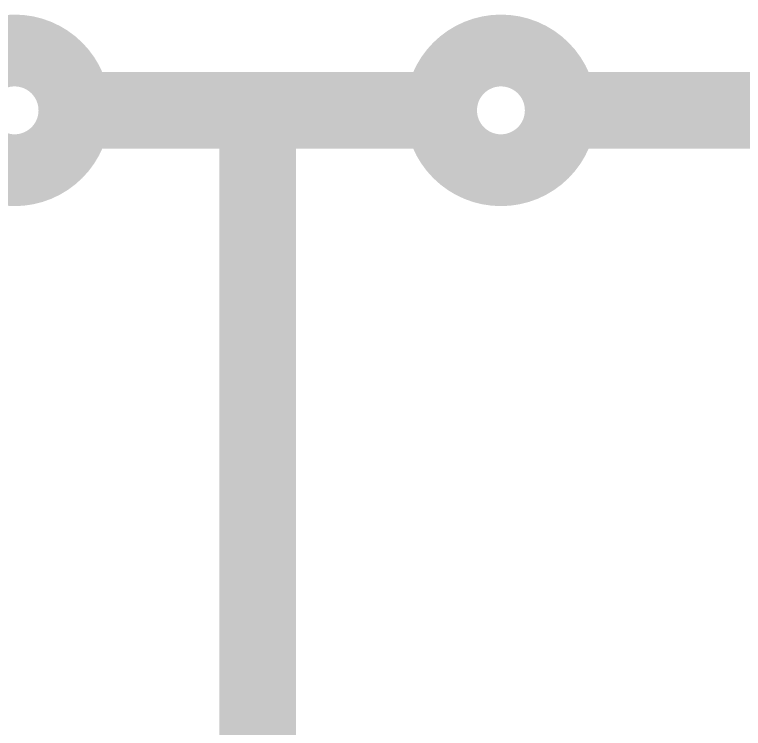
# Model space of a CAD drawing. Extents: x 0 to 395, y 0 to 270.
# Drawn here: x 128.91 to 136.52, y 224.05 to 231.5 of the extents above; entities that cross this region are included whole.
import ezdxf

# ---------------------------------------------------------------- set-up
doc = ezdxf.new("R2010")
doc.units = 0
doc.header["$LTSCALE"] = 0.3
doc.layers.add('TRACK', color=3, linetype='CONTINUOUS')

msp = doc.modelspace()

# ---------------------------------------------------------------- linework, layer by layer
at = {"layer": 'TRACK', "const_width": 0.75}
for points in [[(128.28, 230.505, 1), (129.53, 230.505, 1)], [(133.36, 230.505, 1), (134.61, 230.505, 1)]]:
    msp.add_lwpolyline(points, format="xyb", close=True, dxfattribs=at)
at = {"layer": 'TRACK', "const_width": 0.8}
for points in [[(129.54, 230.505), (133.35, 230.505)], [(131.445, 230.505), (131.445, 220.345), (132.715, 220.345)], [(134.62, 230.505), (138.43, 230.505)]]:
    msp.add_lwpolyline(points, dxfattribs=at)

doc.saveas('drawing.dxf')
